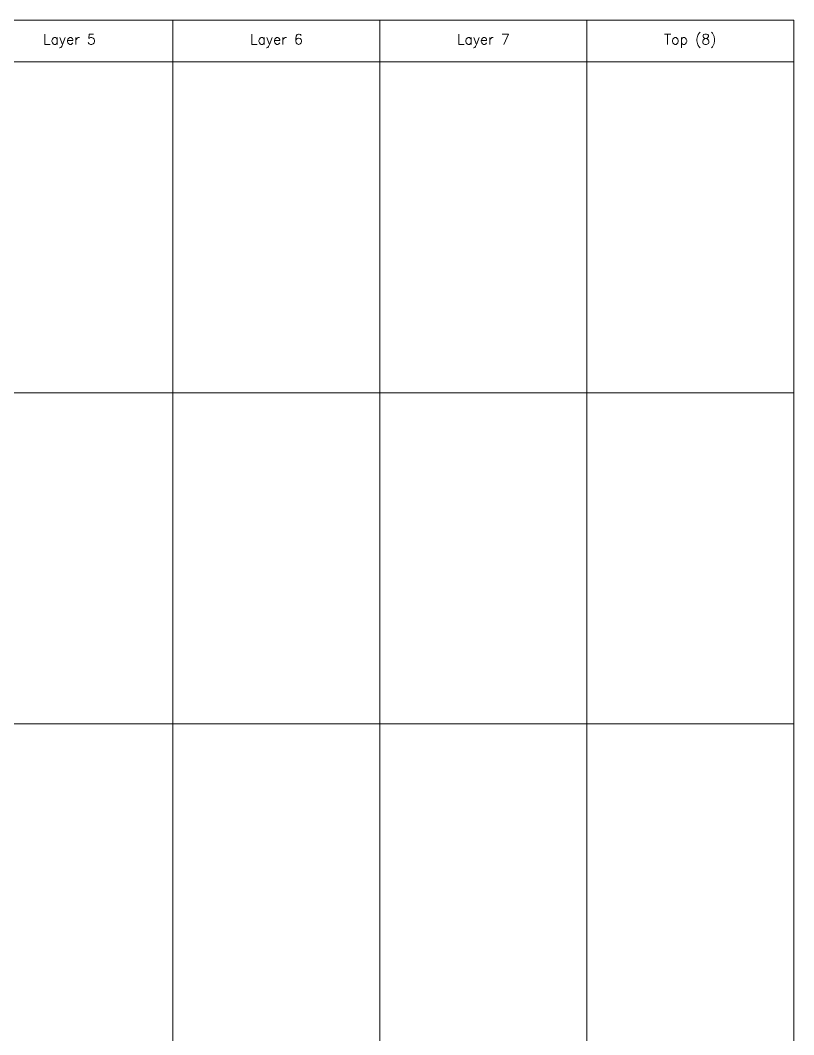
# Model space of a CAD drawing. Header units: millimetres. Extents: x -1309 to 1857, y -1546 to 39.
# Drawn here: x 426.7 to 718.8, y -1148.6 to -765.6 of the extents above; entities that cross this region are included whole.
import ezdxf

# ---------------------------------------------------------------- set-up
doc = ezdxf.new("R2010")
doc.units = ezdxf.units.MM
doc.header["$LTSCALE"] = 0.5
doc.layers.get('0').update_dxf_attribs({"lineweight": 18})
doc.styles.add('Annotative', font='romans.shx')

msp = doc.modelspace()

# ---------------------------------------------------------------- linework, layer by layer
for p, q in [((0, -765.62), (718.75, -765.62)), ((484.38, -765.62), (484.38, -1281.25)), ((562.5, -765.62), (562.5, -1281.25)), ((640.62, -765.62), (640.62, -1281.25)), ((718.75, -765.62), (718.75, -1281.25)), ((0, -781.25), (718.75, -781.25)), ((0, -906.25), (718.75, -906.25)), ((0, -1031.25), (718.75, -1031.25))]:
    msp.add_line(p, q)

# ---------------------------------------------------------------- texts
at = {"char_height": 3.906, "attachment_point": 5, "style": 'Annotative'}
for s, insert in [('Layer 5', (445.31, -773.44)), ('Layer 6', (523.44, -773.44)), ('Layer 7', (601.56, -773.44)), ('Top (8)', (679.69, -773.44))]:
    msp.add_mtext_dynamic_manual_height_columns(s, width=5000, gutter_width=1250, heights=[0], dxfattribs=dict(at, insert=insert))

doc.saveas('drawing.dxf')
